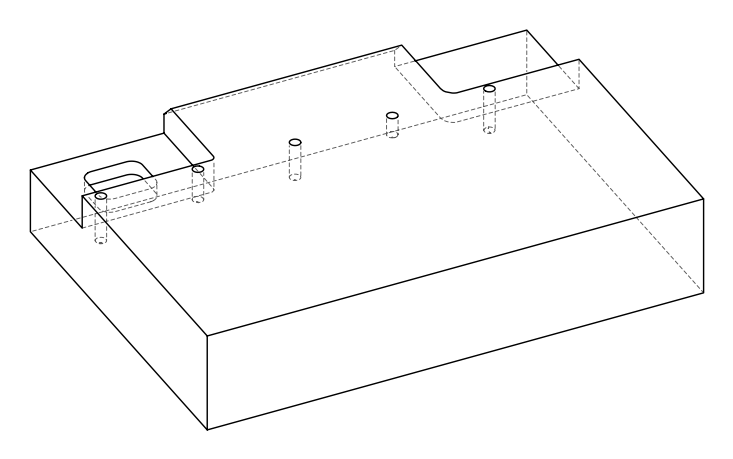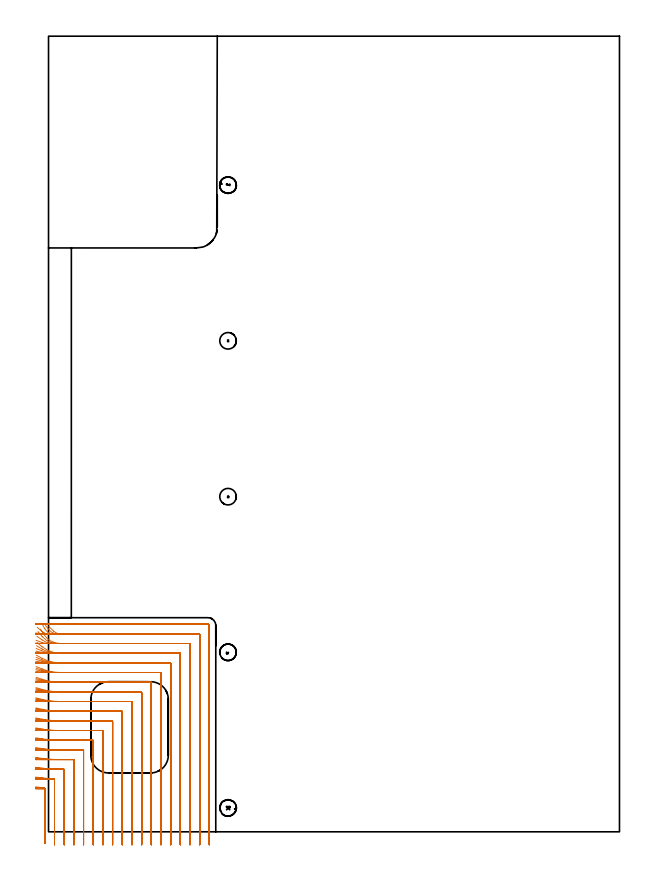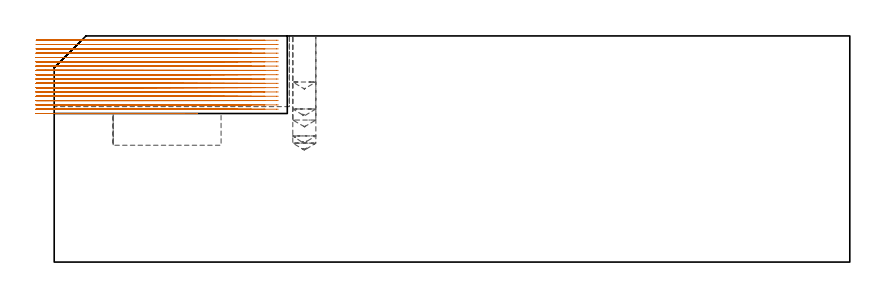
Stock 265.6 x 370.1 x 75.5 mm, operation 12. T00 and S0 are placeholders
(PLAN: 14 operations, 4 tool changes, 95 min)
(1 SPOT_DRILL | STEP1POCKET | NXT0321_9005460120000 | 0.03 min | 149 mm3)
(2 SPOT_DRILL_1 | STEP1POCKET_1 | NXT0321_9005460120000 | 0.03 min | 148 mm3)
(3 SPOT_DRILL_2 | STEP1POCKET_2 | NXT0321_9005460120000 | 0.03 min | 7 mm3)
(4 SPOT_DRILL_3 | STEP1POCKET_3 | NXT0321_9005460120000 | 0.03 min | 6 mm3)
(5 SPOT_DRILL_4 | STEP1POCKET_4 | NXT0321_9005460120000 | 0.03 min | 0 mm3)
(6 DRILL_BLIND_HOLE_INTO_CENTER | STEP1POCKET | UGT0301_196 | 0.16 min | 1691 mm3)
(7 DRILL_BLIND_HOLE_INTO_CENTER_1 | STEP1POCKET_1 | UGT0301_196 | 0.12 min | 1163 mm3)
(8 DRILL_BLIND_HOLE_INTO_CENTER_2 | STEP1POCKET_2 | UGT0301_196 | 0.13 min | 1335 mm3)
(9 DRILL_BLIND_HOLE_INTO_CENTER_3 | STEP1POCKET_3 | UGT0301_196 | 0.08 min | 746 mm3)
(10 DRILL_BLIND_HOLE_INTO_CENTER_4 | STEP1POCKET_4 | UGT0301_196 | 0.15 min | 1580 mm3)
(11 AREA_MILL | FG_CHAMFER_SURFACE | UGT0205_001 | 5.75 min | 10351 mm3)
(12 MILL_CORNER_NOTCH_RECTANGULAR | CORNER_NOTCH_RECTANGULAR | NXT0201_008 | Follow Part, ap 1.5, ae 75% | 77.06 min | 200288 mm3)
(13 MILL_CORNER_NOTCH_RECTANGULAR_1 | CORNER_NOTCH_RECTANGULAR_1 | UGT0201_008 | Follow Part, ap 4, ae 75% | 10.33 min | 181681 mm3)
(14 MILL_RECTANGULAR_POCKET | POCKET_RECTANGULAR_STRAIGHT | UGT0201_008 | Follow Part, ap 4, ae 75% | 1.1 min | 15577 mm3)
(TOOL NXT0321_9005460120000 | NC Spot Drill, 142deg, 12mm, Carbide, Uncoated | D12 PA142 FL30 Z2)
(TOOL UGT0301_196 | Twist Drill 7.7 mm | D7.7 PA118 FL73 Z2)
(TOOL UGT0205_001 | Chamfer Mill 20 x 3 x 45 deg. | D20 FL50 Z2)
(TOOL NXT0201_008 | ENDMILL 6mm [2P460-0600-NA 1630] | D6 FL26 Z6)
(TOOL UGT0201_008 | End Mill 16 mm | D16 FL32 Z4)
(OP 12 MILL_CORNER_NOTCH_RECTANGULAR, part 1 of 2)
G17 G21 G94 G90
T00 M6
G54
G17 G0 G90 X-1.7 Y-5.472 S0 M3
G43 Z85.5 H1
Z74.061
G94 G1 Y-2.472 F250.
Y20.171 F500.
G3 X-1.966 Y20.464 R0.3
G2 X-3. Y20.572 R76.5
G1 X-5.981 Y20.905 F250.
G0 Z85.5
X2.8 Y-6.
Z74.061
G1 Y-3.
Y24.367 F500.
G3 X2.517 Y24.661 R0.3
G2 X-3. Y25.102 R72.
G1 X-5.979 Y25.455 F250.
G0 Z85.5
X7.3 Y-6.
Z74.061
G1 Y-3.
Y28.805 F500.
G3 X7.005 Y29.1 R0.3
G1 X5.484
G2 X-3. Y29.635 R67.5
G1 X-5.976 Y30.012 F250.
G0 Z85.5
X11.8 Y-6.
Z74.061
G1 Y-3.
Y33.305 F500.
G3 X11.505 Y33.6 R0.3
G1 X5.484
G2 X-3. Y34.174 R63.
G1 X-5.973 Y34.578 F250.
G0 Z85.5
X16.3 Y-6.
Z74.061
G1 Y-3.
Y37.804 F500.
G3 X16.004 Y38.1 R0.3
G1 X5.484
G2 X-3. Y38.719 R58.5
G1 X-5.968 Y39.154 F250.
G0 Z85.5
X20.8 Y-6.
Z74.061
G1 Y-3.
Y42.304 F500.
G3 X20.504 Y42.6 R0.3
G1 X5.484
G2 X-3. Y43.271 R54.
G1 X-5.963 Y43.742 F250.
G0 Z85.5
X25.3 Y-6.
Z74.061
G1 Y-3.
Y46.804 F500.
G3 X25.004 Y47.1 R0.3
G1 X5.484
G2 X-3. Y47.833 R49.5
G1 X-5.956 Y48.347 F250.
G0 Z85.5
X29.8 Y-6.
Z74.061
G1 Y-3.
Y51.304 F500.
G3 X29.504 Y51.6 R0.3
G1 X5.484
G2 X-3. Y52.407 R45.
G1 X-5.946 Y52.973 F250.
G0 Z85.5
X34.3 Y-6.
Z74.061
G1 Y-3.
Y55.804 F500.
G3 X34.004 Y56.1 R0.3
G1 X5.484
G2 X-3. Y56.999 R40.5
G1 X-5.933 Y57.627 F250.
G0 Z85.5
X38.8 Y-6.
Z74.061
G1 Y-3.
Y60.303 F500.
G3 X38.504 Y60.6 R0.3
G1 X5.484
G2 X-3. Y61.614 R36.
G1 X-5.915 Y62.321 F250.
G0 Z85.5
X43.3 Y-6.
Z74.061
G1 Y-3.
Y64.803 F500.
G3 X43.003 Y65.1 R0.3
G1 X5.484
G2 X-3. Y66.264 R31.5
G1 X-5.889 Y67.072 F250.
G0 Z85.5
X47.8 Y-6.
Z74.061
G1 Y-3.
Y69.303 F500.
G3 X47.503 Y69.6 R0.3
G1 X5.484
G2 X-3. Y70.968 R27.
G1 X-5.848 Y71.91 F250.
G0 Z85.5
X52.3 Y-6.
Z74.061
G1 Y-3.
Y73.803 F500.
G3 X52.003 Y74.1 R0.3
G1 X5.484
G2 X-3. Y75.761 R22.5
G1 X-5.779 Y76.892 F250.
G0 Z85.5
X56.8 Y-6.
Z74.061
G1 Y-3.
Y78.303 F500.
G3 X56.503 Y78.6 R0.3
G1 X5.484
G2 X-3. Y80.725 R18.
G1 X-5.646 Y82.139 F250.
G0 Z85.5
X61.3 Y-6.
Z74.061
G1 Y-3.
Y82.803 F500.
G3 X61.003 Y83.1 R0.3
G1 X5.484
G2 X-3. Y86.099 R13.5
G1 X-5.333 Y87.985 F250.
G0 Z85.5
X65.8 Y-6.
Z74.061
G1 Y-3.
Y87.303 F500.
G3 X65.503 Y87.6 R0.3
G1 X5.484
G2 X-2.103 Y91.759 R9.
G1 X-3.716 Y94.288 F250.
G0 Z85.5
X70.3 Y-6.
Z74.061
G1 Y-3.
Y91.802 F500.
G3 X70.002 Y92.1 R0.3
G1 X5.484
G2 X2.347 Y93.374 R4.5
G1 X0.196 Y95.466 F250.
G0 Z85.5
X74.8 Y-6.
Z74.061
G1 Y-3.
Y96. F500.
G3 X74.2 Y96.6 R0.6
G1 X5.484
X2.484 F250.
G0 Z85.5
X-1.7 Y-5.472
Z72.622
G1 Y-2.472
Y20.036 F500.
G3 X-1.972 Y20.329 R0.3
G2 X-3. Y20.416 R76.5
G1 X-5.988 Y20.688 F250.
G0 Z85.5
X2.8 Y-6.
Z72.622
G1 Y-3.
Y24.319 F500.
G3 X2.511 Y24.614 R0.3
G2 X-3. Y24.936 R72.
G1 X-5.986 Y25.225 F250.
G0 Z85.5
X7.3 Y-6.
Z72.622
G1 Y-3.
Y28.805 F500.
G3 X7.005 Y29.1 R0.3
G1 X3.946
G2 X-3. Y29.458 R67.5
G1 X-5.984 Y29.767 F250.
G0 Z85.5
X11.8 Y-6.
Z72.622
G1 Y-3.
Y33.305 F500.
G3 X11.505 Y33.6 R0.3
G1 X3.946
G2 X-3. Y33.984 R63.
G1 X-5.982 Y34.315 F250.
G0 Z85.5
X16.3 Y-6.
Z72.622
G1 Y-3.
Y37.804 F500.
G3 X16.004 Y38.1 R0.3
G1 X3.946
G2 X-3. Y38.514 R58.5
G1 X-5.979 Y38.87 F250.
G0 Z85.5
X20.8 Y-6.
Z72.622
G1 Y-3.
Y42.304 F500.
G3 X20.504 Y42.6 R0.3
G1 X3.946
G2 X-3. Y43.049 R54.
G1 X-5.975 Y43.434 F250.
G0 Z85.5
X25.3 Y-6.
Z72.622
G1 Y-3.
Y46.804 F500.
G3 X25.004 Y47.1 R0.3
G1 X3.946
G2 X-3. Y47.59 R49.5
G1 X-5.97 Y48.011 F250.
G0 Z85.5
X29.8 Y-6.
Z72.622
G1 Y-3.
Y51.304 F500.
G3 X29.504 Y51.6 R0.3
G1 X3.946
G2 X-3. Y52.139 R45.
G1 X-5.964 Y52.602 F250.
G0 Z85.5
X34.3 Y-6.
Z72.622
G1 Y-3.
Y55.804 F500.
G3 X34.004 Y56.1 R0.3
G1 X3.946
G2 X-3. Y56.7 R40.5
G1 X-5.956 Y57.215 F250.
G0 Z85.5
X38.8 Y-6.
Z72.622
G1 Y-3.
Y60.303 F500.
G3 X38.503 Y60.6 R0.3
G1 X3.946
G2 X-3. Y61.276 R36.
G1 X-5.944 Y61.855 F250.
G0 Z85.5
X43.3 Y-6.
Z72.622
G1 Y-3.
Y64.803 F500.
G3 X43.003 Y65.1 R0.3
G1 X3.946
G2 X-3. Y65.875 R31.5
G1 X-5.926 Y66.537 F250.
G0 Z85.5
X47.8 Y-6.
Z72.622
G1 Y-3.
Y69.303 F500.
G3 X47.503 Y69.6 R0.3
G1 X3.946
G2 X-3. Y70.509 R27.
G1 X-5.899 Y71.28 F250.
G0 Z85.5
X52.3 Y-6.
Z72.622
G1 Y-3.
Y73.803 F500.
G3 X52.003 Y74.1 R0.3
G1 X3.946
G2 X-3. Y75.199 R22.5
G1 X-5.853 Y76.125 F250.
G0 Z85.5
X56.8 Y-6.
Z72.622
G1 Y-3.
Y78.303 F500.
G3 X56.503 Y78.6 R0.3
G1 X3.946
G2 X-3. Y79.994 R18.
G1 X-5.768 Y81.152 F250.
G0 Z85.5
X61.3 Y-6.
Z72.622
G1 Y-3.
Y82.803 F500.
G3 X61.003 Y83.1 R0.3
G1 X3.946
G2 X-3. Y85.024 R13.5
G1 X-5.572 Y86.567 F250.
G0 Z85.5
X65.8 Y-6.
Z72.622
G1 Y-3.
Y87.303 F500.
G3 X65.503 Y87.6 R0.3
G1 X3.946
G2 X-2.978 Y90.851 R9.
G1 X-4.895 Y93.159 F250.
G0 Z85.5
X70.3 Y-6.
Z72.622
G1 Y-3.
Y91.802 F500.
G3 X70.002 Y92.1 R0.3
G1 X3.946
G2 X0.487 Y93.722 R4.5
G1 X-1.432 Y96.028 F250.
G0 Z85.5
X74.8 Y-6.
Z72.622
G1 Y-3.
Y96. F500.
G3 X74.2 Y96.6 R0.6
G1 X3.946
X0.946 F250.
G0 Z85.5
X-1.7 Y-5.472
Z71.183
G1 Y-2.472
Y19.92 F500.
G3 X-1.979 Y20.214 R0.3
G2 X-3. Y20.277 R76.5
G1 X-5.993 Y20.481 F250.
G0 Z85.5
X2.8 Y-6.
Z71.183
G1 Y-3.
Y24.305 F500.
G3 X2.505 Y24.6 R0.3
G2 X-3. Y24.788 R72.
G1 X-5.992 Y25.005 F250.
G0 Z85.5
X7.3 Y-6.
Z71.183
G1 Y-3.
Y28.805 F500.
G3 X7.005 Y29.1 R0.3
G1 X2.211
G2 X-3. Y29.301 R67.5
G1 X-5.991 Y29.533 F250.
G0 Z85.5
X11.8 Y-6.
Z71.183
G1 Y-3.
Y33.305 F500.
G3 X11.504 Y33.6 R0.3
G1 X2.211
G2 X-3. Y33.816 R63.
G1 X-5.99 Y34.064 F250.
G0 Z85.5
X16.3 Y-6.
Z71.183
G1 Y-3.
Y37.804 F500.
G3 X16.004 Y38.1 R0.3
G1 X2.211
G2 X-3. Y38.333 R58.5
G1 X-5.988 Y38.6 F250.
G0 Z85.5
X20.8 Y-6.
Z71.183
G1 Y-3.
Y42.304 F500.
G3 X20.504 Y42.6 R0.3
G1 X2.211
G2 X-3. Y42.852 R54.
G1 X-5.986 Y43.142 F250.
G0 Z85.5
X25.3 Y-6.
Z71.183
G1 Y-3.
Y46.804 F500.
G3 X25.004 Y47.1 R0.3
G1 X2.211
G2 X-3. Y47.375 R49.5
G1 X-5.983 Y47.691 F250.
G0 Z85.5
X29.8 Y-6.
Z71.183
G1 Y-3.
Y51.304 F500.
G3 X29.504 Y51.6 R0.3
G1 X2.211
G2 X-3. Y51.903 R45.
G1 X-5.98 Y52.25 F250.
G0 Z85.5
X34.3 Y-6.
Z71.183
G1 Y-3.
Y55.804 F500.
G3 X34.004 Y56.1 R0.3
G1 X2.211
G2 X-3. Y56.437 R40.5
G1 X-5.975 Y56.823 F250.
G0 Z85.5
X38.8 Y-6.
Z71.183
G1 Y-3.
Y60.303 F500.
G3 X38.503 Y60.6 R0.3
G1 X2.211
G2 X-3. Y60.979 R36.
G1 X-5.968 Y61.413 F250.
G0 Z85.5
X43.3 Y-6.
Z71.183
G1 Y-3.
Y64.803 F500.
G3 X43.003 Y65.1 R0.3
G1 X2.211
G2 X-3. Y65.534 R31.5
G1 X-5.959 Y66.03 F250.
G0 Z85.5
X47.8 Y-6.
Z71.183
G1 Y-3.
Y69.303 F500.
G3 X47.503 Y69.6 R0.3
G1 X2.211
G2 X-3. Y70.108 R27.
G1 X-5.944 Y70.687 F250.
G0 Z85.5
X52.3 Y-6.
Z71.183
G1 Y-3.
Y73.803 F500.
G3 X52.003 Y74.1 R0.3
G1 X2.211
G2 X-3. Y74.712 R22.5
G1 X-5.918 Y75.407 F250.
G0 Z85.5
X56.8 Y-6.
Z71.183
G1 Y-3.
Y78.303 F500.
G3 X56.503 Y78.6 R0.3
G1 X2.211
G2 X-3. Y79.371 R18.
G1 X-5.872 Y80.239 F250.
G0 Z85.5
X61.3 Y-6.
Z71.183
G1 Y-3.
Y82.803 F500.
G3 X61.003 Y83.1 R0.3
G1 X2.211
G2 X-3. Y84.146 R13.5
G1 X-5.768 Y85.304 F250.
G0 Z85.5
X65.8 Y-6.
Z71.183
G1 Y-3.
Y87.303 F500.
G3 X65.503 Y87.6 R0.3
G1 X2.211
G2 X-3. Y89.262 R9.
G1 X-5.446 Y90.999 F250.
G0 Z85.5
X70.3 Y-6.
Z71.183
G1 Y-3.
Y91.802 F500.
G3 X70.002 Y92.1 R0.3
G1 X2.211
G2 X-1.719 Y94.408 R4.5
G1 X-3.18 Y97.028 F250.
G0 Z85.5
X74.8 Y-6.
Z71.183
G1 Y-3.
Y96. F500.
G3 X74.2 Y96.6 R0.6
G1 X2.211
X-0.789 F250.
G0 Z85.5
X-1.7 Y-5.472
Z69.744
G1 Y-2.472
Y19.83 F500.
G3 X-1.987 Y20.124 R0.3
G2 X-3. Y20.157 R76.5
G1 X-5.998 Y20.272 F250.
G0 Z85.5
X2.8 Y-6.
Z69.744
G1 Y-3.
Y24.305 F500.
G3 X2.505 Y24.6 R0.3
G1 X-0.059
G2 X-3. Y24.66 R72.
G1 X-5.997 Y24.783 F250.
G0 Z85.5
X7.3 Y-6.
Z69.744
G1 Y-3.
Y28.805 F500.
G3 X7.005 Y29.1 R0.3
G1 X-0.059
G2 X-3. Y29.164 R67.5
G1 X-5.997 Y29.295 F250.
G0 Z85.5
X11.8 Y-6.
Z69.744
G1 Y-3.
Y33.305 F500.
G3 X11.505 Y33.6 R0.3
G1 X-0.059
G2 X-3. Y33.669 R63.
G1 X-5.997 Y33.809 F250.
G0 Z85.5
X16.3 Y-6.
Z69.744
G1 Y-3.
Y37.804 F500.
G3 X16.004 Y38.1 R0.3
G1 X-0.059
G2 X-3. Y38.174 R58.5
G1 X-5.996 Y38.325 F250.
G0 Z85.5
X20.8 Y-6.
Z69.744
G1 Y-3.
Y42.304 F500.
G3 X20.504 Y42.6 R0.3
G1 X-0.059
G2 X-3. Y42.68 R54.
G1 X-5.996 Y42.844 F250.
G0 Z85.5
X25.3 Y-6.
Z69.744
G1 Y-3.
Y46.804 F500.
G3 X25.004 Y47.1 R0.3
G1 X-0.059
G2 X-3. Y47.187 R49.5
G1 X-5.995 Y47.366 F250.
G0 Z85.5
X29.8 Y-6.
Z69.744
G1 Y-3.
Y51.304 F500.
G3 X29.504 Y51.6 R0.3
G1 X-0.059
G2 X-3. Y51.696 R45.
G1 X-5.994 Y51.892 F250.
G0 Z85.5
X34.3 Y-6.
Z69.744
G1 Y-3.
Y55.804 F500.
G3 X34.004 Y56.1 R0.3
G1 X-0.059
G2 X-3. Y56.207 R40.5
G1 X-5.992 Y56.425 F250.
G0 Z85.5
X38.8 Y-6.
Z69.744
G1 Y-3.
Y60.303 F500.
G3 X38.503 Y60.6 R0.3
G1 X-0.059
G2 X-3. Y60.72 R36.
G1 X-5.99 Y60.965 F250.
G0 Z85.5
X43.3 Y-6.
Z69.744
G1 Y-3.
Y64.803 F500.
G3 X43.003 Y65.1 R0.3
G1 X-0.059
G2 X-3. Y65.238 R31.5
G1 X-5.987 Y65.518 F250.
G0 Z85.5
X47.8 Y-6.
Z69.744
G1 Y-3.
Y69.303 F500.
G3 X47.503 Y69.6 R0.3
G1 X-0.059
G2 X-3. Y69.761 R27.
G1 X-5.982 Y70.087 F250.
G0 Z85.5
X52.3 Y-6.
Z69.744
G1 Y-3.
Y73.803 F500.
G3 X52.003 Y74.1 R0.3
G1 X-0.059
G2 X-3. Y74.293 R22.5
G1 X-5.974 Y74.685 F250.
G0 Z85.5
X56.8 Y-6.
Z69.744
G1 Y-3.
Y78.303 F500.
G3 X56.503 Y78.6 R0.3
G1 X-0.059
G2 X-3. Y78.842 R18.
G1 X-5.96 Y79.332 F250.
G0 Z85.5
X61.3 Y-6.
Z69.744
G1 Y-3.
Y82.803 F500.
G3 X61.003 Y83.1 R0.3
G1 X-0.059
G2 X-3. Y83.424 R13.5
G1 X-5.928 Y84.078 F250.
G0 Z85.5
X65.8 Y-6.
Z69.744
G1 Y-3.
Y87.303 F500.
G3 X65.503 Y87.6 R0.3
G1 X-0.059
G2 X-3. Y88.094 R9.
G1 X-5.835 Y89.075 F250.
G0 Z85.5
X70.3 Y-6.
Z69.744
G1 Y-3.
Y91.802 F500.
G3 X70.002 Y92.1 R0.3
G1 X-0.059
G2 X-3. Y93.194 R4.5
G1 X-5.271 Y95.155 F250.
G0 Z85.5
X74.8 Y-6.
Z69.744
G1 Y-3.
Y96. F500.
G3 X74.2 Y96.6 R0.6
G1 X-0.059
X-3.059 F250.
G0 Z85.5
X-1.7 Y-5.472
Z68.305
G1 Y-2.472
Y19.805 F500.
G3 X-1.995 Y20.1 R0.3
G2 X-3. Y20.1 R76.5
G1 X-6. Y20.121 F250.
G0 Z85.5
X2.8 Y-6.
Z68.305
G1 Y-3.
Y24.305 F500.
G3 X2.505 Y24.6 R0.3
G1 X-2.469
G2 X-3. Y24.602 R72.
G1 X-6. Y24.624 F250.
G0 Z85.5
X7.3 Y-6.
Z68.305
G1 Y-3.
Y28.805 F500.
G3 X7.005 Y29.1 R0.3
G1 X-2.469
G2 X-3. Y29.102 R67.5
G1 X-6. Y29.126 F250.
G0 Z85.5
X11.8 Y-6.
Z68.305
G1 Y-3.
Y33.305 F500.
G3 X11.505 Y33.6 R0.3
G1 X-2.469
G2 X-3. Y33.602 R63.
G1 X-6. Y33.628 F250.
G0 Z85.5
X16.3 Y-6.
Z68.305
G1 Y-3.
Y37.804 F500.
G3 X16.004 Y38.1 R0.3
G1 X-2.469
G2 X-3. Y38.102 R58.5
G1 X-6. Y38.13 F250.
G0 Z85.5
X20.8 Y-6.
Z68.305
G1 Y-3.
Y42.304 F500.
G3 X20.504 Y42.6 R0.3
G1 X-2.469
G2 X-3. Y42.603 R54.
G1 X-6. Y42.632 F250.
G0 Z85.5
X25.3 Y-6.
Z68.305
G1 Y-3.
Y46.804 F500.
G3 X25.004 Y47.1 R0.3
G1 X-2.469
G2 X-3. Y47.103 R49.5
G1 X-6. Y47.135 F250.
G0 Z85.5
X29.8 Y-6.
Z68.305
G1 Y-3.
Y51.304 F500.
G3 X29.504 Y51.6 R0.3
G1 X-2.469
G2 X-3. Y51.603 R45.
G1 X-6. Y51.639 F250.
G0 Z85.5
X34.3 Y-6.
Z68.305
G1 Y-3.
Y55.804 F500.
G3 X34.004 Y56.1 R0.3
G1 X-2.469
G2 X-3. Y56.103 R40.5
G1 X-6. Y56.143 F250.
G0 Z85.5
X38.8 Y-6.
Z68.305
G1 Y-3.
Y60.304 F500.
G3 X38.503 Y60.6 R0.3
G1 X-2.469
G2 X-3. Y60.604 R36.
G1 X-6. Y60.648 F250.
G0 Z85.5
X43.3 Y-6.
Z68.305
G1 Y-3.
Y64.803 F500.
G3 X43.003 Y65.1 R0.3
G1 X-2.469
G2 X-3. Y65.104 R31.5
G1 X-6. Y65.155 F250.
G0 Z85.5
X47.8 Y-6.
Z68.305
G1 Y-3.
Y69.303 F500.
G3 X47.503 Y69.6 R0.3
G1 X-2.469
G2 X-3. Y69.605 R27.
G1 X-5.999 Y69.664 F250.
G0 Z85.5
X52.3 Y-6.
Z68.305
G1 Y-3.
Y73.803 F500.
G3 X52.003 Y74.1 R0.3
G1 X-2.469
G2 X-3. Y74.106 R22.5
G1 X-5.999 Y74.177 F250.
G0 Z85.5
X56.8 Y-6.
Z68.305
G1 Y-3.
Y78.303 F500.
G3 X56.503 Y78.6 R0.3
G1 X-2.469
G2 X-3. Y78.608 R18.
G1 X-5.999 Y78.696 F250.
G0 Z85.5
X61.3 Y-6.
Z68.305
G1 Y-3.
Y82.803 F500.
G3 X61.003 Y83.1 R0.3
G1 X-2.469
G2 X-3. Y83.11 R13.5
G1 X-5.998 Y83.228 F250.
G0 Z85.5
X65.8 Y-6.
Z68.305
G1 Y-3.
Y87.303 F500.
G3 X65.503 Y87.6 R0.3
G1 X-2.469
G2 X-3. Y87.616 R9.
G1 X-5.995 Y87.793 F250.
G0 Z85.5
X70.3 Y-6.
Z68.305
G1 Y-3.
Y91.802 F500.
G3 X70.002 Y92.1 R0.3
G1 X-2.469
G2 X-3. Y92.131 R4.5
G1 X-5.979 Y92.485 F250.
G0 Z85.5
X74.8 Y-6.
Z68.305
G1 Y-3.
Y96. F500.
G3 X74.2 Y96.6 R0.6
G1 X-2.469
X-5.469 F250.
G0 Z85.5
X-1.7 Y-5.472
Z66.867
G1 Y-2.472
Y19.805 F500.
G3 X-1.995 Y20.1 R0.3
G1 X-3.
X-6. F250.
G0 Z85.5
X2.8 Y-6.
Z66.867
G1 Y-3.
Y24.305 F500.
G3 X2.505 Y24.6 R0.3
G1 X-1.995
X-3.
X-6. F250.
G0 Z85.5
X7.3 Y-6.
Z66.867
G1 Y-3.
Y28.805 F500.
G3 X7.005 Y29.1 R0.3
G1 X2.505
X-3.
X-6. F250.
G0 Z85.5
X11.8 Y-6.
Z66.867
G1 Y-3.
Y33.305 F500.
G3 X11.505 Y33.6 R0.3
G1 X7.005
X-3.
X-6. F250.
G0 Z85.5
X16.3 Y-6.
Z66.867
G1 Y-3.
Y37.804 F500.
G3 X16.004 Y38.1 R0.3
G1 X11.505
X-3.
X-6. F250.
G0 Z85.5
X20.8 Y-6.
Z66.867
G1 Y-3.
Y42.304 F500.
G3 X20.504 Y42.6 R0.3
G1 X16.004
X-3.
X-6. F250.
G0 Z85.5
X25.3 Y-6.
Z66.867
G1 Y-3.
Y46.804 F500.
G3 X25.004 Y47.1 R0.3
G1 X20.504
X-3.
X-6. F250.
G0 Z85.5
X29.8 Y-6.
Z66.867
G1 Y-3.
Y51.304 F500.
G3 X29.504 Y51.6 R0.3
G1 X25.004
X-3.
X-6. F250.
G0 Z85.5
X34.3 Y-6.
Z66.867
G1 Y-3.
Y55.804 F500.
G3 X34.004 Y56.1 R0.3
G1 X29.504
X-3.
X-6. F250.
G0 Z85.5
X38.8 Y-6.
Z66.867
G1 Y-3.
Y60.303 F500.
G3 X38.503 Y60.6 R0.3
G1 X34.004
X-3.
X-6. F250.
G0 Z85.5
X43.3 Y-6.
Z66.867
G1 Y-3.
Y64.803 F500.
G3 X43.003 Y65.1 R0.3
G1 X38.503
X-3.
X-6. F250.
G0 Z85.5
X47.8 Y-6.
Z66.867
G1 Y-3.
Y69.303 F500.
G3 X47.503 Y69.6 R0.3
G1 X43.003
X-3.
X-6. F250.
G0 Z85.5
X52.3 Y-6.
Z66.867
G1 Y-3.
Y73.803 F500.
G3 X52.003 Y74.1 R0.3
G1 X47.503
X-3.
X-6. Y74.101 F250.
G0 Z85.5
X56.8 Y-6.
Z66.867
G1 Y-3.
Y78.303 F500.
G3 X56.503 Y78.6 R0.3
G1 X52.003
X-3.
X-6. Y78.601 F250.
G0 Z85.5
X61.3 Y-6.
Z66.867
G1 Y-3.
Y82.803 F500.
G3 X61.003 Y83.1 R0.3
G1 X56.503
X-3.
X-6. Y83.101 F250.
G0 Z85.5
X65.8 Y-6.
Z66.867
G1 Y-3.
Y87.303 F500.
G3 X65.503 Y87.6 R0.3
G1 X61.003
X-3.
X-6. Y87.601 F250.
G0 Z85.5
X70.3 Y-6.
Z66.867
G1 Y-3.
Y91.802 F500.
G3 X70.002 Y92.1 R0.3
G1 X65.503
X-3.
X-6. Y92.103 F250.
G0 Z85.5
X74.8 Y-6.
Z66.867
G1 Y-3.
Y96. F500.
G3 X74.2 Y96.6 R0.6
G1 X-2.996
X-5.996 F250.
G0 Z85.5
X-1.7 Y-5.472
Z65.428
G1 Y-2.472
Y19.805 F500.
G3 X-1.995 Y20.1 R0.3
G1 X-3.
X-6. F250.
G0 Z85.5
X2.8 Y-6.
Z65.428
G1 Y-3.
Y24.305 F500.
G3 X2.505 Y24.6 R0.3
G1 X-3.
X-6. F250.
G0 Z85.5
X7.3 Y-6.
Z65.428
G1 Y-3.
Y28.805 F500.
G3 X7.005 Y29.1 R0.3
G1 X-3.
X-6. F250.
G0 Z85.5
X11.8 Y-6.
Z65.428
G1 Y-3.
Y33.305 F500.
G3 X11.505 Y33.6 R0.3
G1 X-3.
X-6. F250.
G0 Z85.5
X16.3 Y-6.
Z65.428
G1 Y-3.
Y37.804 F500.
G3 X16.004 Y38.1 R0.3
G1 X-3.
X-6. F250.
G0 Z85.5
X20.8 Y-6.
Z65.428
G1 Y-3.
Y42.304 F500.
G3 X20.504 Y42.6 R0.3
G1 X-3.
X-6. F250.
G0 Z85.5
X25.3 Y-6.
Z65.428
G1 Y-3.
Y46.804 F500.
G3 X25.004 Y47.1 R0.3
G1 X-3.
X-6. F250.
G0 Z85.5
X29.8 Y-6.
Z65.428
G1 Y-3.
Y51.304 F500.
G3 X29.504 Y51.6 R0.3
G1 X-3.
X-6. F250.
G0 Z85.5
X34.3 Y-6.
Z65.428
G1 Y-3.
Y55.804 F500.
G3 X34.004 Y56.1 R0.3
G1 X-3.
X-6. F250.
G0 Z85.5
X38.8 Y-6.
Z65.428
G1 Y-3.
Y60.303 F500.
G3 X38.503 Y60.6 R0.3
G1 X-3.
X-6. F250.
G0 Z85.5
X43.3 Y-6.
Z65.428
G1 Y-3.
Y64.803 F500.
G3 X43.003 Y65.1 R0.3
G1 X-3.
X-6. F250.
G0 Z85.5
X47.8 Y-6.
Z65.428
G1 Y-3.
Y69.303 F500.
G3 X47.503 Y69.6 R0.3
G1 X-3.
X-6. F250.
G0 Z85.5
X52.3 Y-6.
Z65.428
G1 Y-3.
Y73.803 F500.
G3 X52.003 Y74.1 R0.3
G1 X-3.
X-6. F250.
G0 Z85.5
X56.8 Y-6.
Z65.428
G1 Y-3.
Y78.303 F500.
G3 X56.503 Y78.6 R0.3
G1 X-3.
X-6. F250.
G0 Z85.5
X61.3 Y-6.
Z65.428
G1 Y-3.
Y82.803 F500.
G3 X61.003 Y83.1 R0.3
G1 X-3.
X-6. F250.
G0 Z85.5
X65.8 Y-6.
Z65.428
G1 Y-3.
Y87.303 F500.
G3 X65.503 Y87.6 R0.3
G1 X-3.
X-6. F250.
G0 Z85.5
X70.3 Y-6.
Z65.428
G1 Y-3.
Y91.802 F500.
G3 X70.002 Y92.1 R0.3
G1 X-3.
X-6. F250.
G0 Z85.5
X74.8 Y-6.
Z65.428
G1 Y-3.
Y96. F500.
G3 X74.2 Y96.6 R0.6
G1 X-3.
X-6. F250.
G0 Z85.5
X-1.7 Y-5.472
Z63.989
G1 Y-2.472
Y19.805 F500.
G3 X-1.995 Y20.1 R0.3
G1 X-3.
X-6. F250.
G0 Z85.5
X2.8 Y-6.
Z63.989
G1 Y-3.
Y24.305 F500.
G3 X2.505 Y24.6 R0.3
G1 X-3.
X-6. F250.
G0 Z85.5
X7.3 Y-6.
Z63.989
G1 Y-3.
Y28.805 F500.
G3 X7.005 Y29.1 R0.3
G1 X-3.
X-6. F250.
G0 Z85.5
X11.8 Y-6.
Z63.989
G1 Y-3.
Y33.305 F500.
G3 X11.505 Y33.6 R0.3
G1 X-3.
X-6. F250.
G0 Z85.5
X16.3 Y-6.
Z63.989
G1 Y-3.
Y37.804 F500.
G3 X16.004 Y38.1 R0.3
G1 X-3.
X-6. F250.
G0 Z85.5
X20.8 Y-6.
Z63.989
G1 Y-3.
Y42.304 F500.
G3 X20.504 Y42.6 R0.3
G1 X-3.
X-6. F250.
G0 Z85.5
X25.3 Y-6.
Z63.989
G1 Y-3.
Y46.804 F500.
G3 X25.004 Y47.1 R0.3
G1 X-3.
X-6. F250.
G0 Z85.5
X29.8 Y-6.
Z63.989
G1 Y-3.
Y51.304 F500.
G3 X29.504 Y51.6 R0.3
G1 X-3.
X-6. F250.
G0 Z85.5
X34.3 Y-6.
Z63.989
G1 Y-3.
Y55.804 F500.
G3 X34.004 Y56.1 R0.3
G1 X-3.
X-6. F250.
G0 Z85.5
X38.8 Y-6.
Z63.989
G1 Y-3.
Y60.304 F500.
G3 X38.503 Y60.6 R0.3
G1 X-3.
X-6. F250.
G0 Z85.5
X43.3 Y-6.
Z63.989
G1 Y-3.
Y64.803 F500.
G3 X43.003 Y65.1 R0.3
G1 X-3.
X-6. F250.
G0 Z85.5
X47.8 Y-6.
Z63.989
G1 Y-3.
Y69.303 F500.
G3 X47.503 Y69.6 R0.3
G1 X-3.
X-6. F250.
G0 Z85.5
X52.3 Y-6.
Z63.989
G1 Y-3.
Y73.803 F500.
G3 X52.003 Y74.1 R0.3
G1 X-3.
X-6. F250.
G0 Z85.5
X56.8 Y-6.
Z63.989
G1 Y-3.
Y78.303 F500.
G3 X56.503 Y78.6 R0.3
G1 X-3.
X-6. F250.
G0 Z85.5
X61.3 Y-6.
Z63.989
G1 Y-3.
Y82.803 F500.
G3 X61.003 Y83.1 R0.3
G1 X-3.
X-6. F250.
G0 Z85.5
X65.8 Y-6.
Z63.989
G1 Y-3.
Y87.303 F500.
G3 X65.503 Y87.6 R0.3
G1 X-3.
X-6. F250.
G0 Z85.5
X70.3 Y-6.
Z63.989
G1 Y-3.
Y91.802 F500.
G3 X70.002 Y92.1 R0.3
G1 X-3.
X-6. F250.
G0 Z85.5
X74.8 Y-6.
Z63.989
G1 Y-3.
Y96. F500.
G3 X74.2 Y96.6 R0.6
G1 X-3.
X-6. F250.
G0 Z85.5
X-1.7 Y-5.472
Z62.55
G1 Y-2.472
Y19.805 F500.
G3 X-1.995 Y20.1 R0.3
G1 X-3.
X-6. F250.
G0 Z85.5
X2.8 Y-6.
Z62.55
G1 Y-3.
Y24.305 F500.
G3 X2.505 Y24.6 R0.3
G1 X-3.
X-6. F250.
G0 Z85.5
X7.3 Y-6.
Z62.55
G1 Y-3.
Y28.805 F500.
G3 X7.005 Y29.1 R0.3
G1 X-3.
X-6. F250.
G0 Z85.5
X11.8 Y-6.
Z62.55
G1 Y-3.
Y33.305 F500.
G3 X11.505 Y33.6 R0.3
G1 X-3.
X-6. F250.
G0 Z85.5
X16.3 Y-6.
Z62.55
G1 Y-3.
Y37.804 F500.
G3 X16.004 Y38.1 R0.3
G1 X-3.
X-6. F250.
G0 Z85.5
X20.8 Y-6.
Z62.55
G1 Y-3.
Y42.304 F500.
G3 X20.504 Y42.6 R0.3
G1 X-3.
X-6. F250.
G0 Z85.5
X25.3 Y-6.
Z62.55
G1 Y-3.
Y46.804 F500.
G3 X25.004 Y47.1 R0.3
G1 X-3.
X-6. F250.
G0 Z85.5
X29.8 Y-6.
Z62.55
G1 Y-3.
Y51.304 F500.
G3 X29.504 Y51.6 R0.3
G1 X-3.
X-6. F250.
G0 Z85.5
X34.3 Y-6.
Z62.55
G1 Y-3.
Y55.804 F500.
G3 X34.004 Y56.1 R0.3
G1 X-3.
X-6. F250.
G0 Z85.5
X38.8 Y-6.
Z62.55
G1 Y-3.
Y60.304 F500.
G3 X38.503 Y60.6 R0.3
G1 X-3.
X-6. F250.
G0 Z85.5
X43.3 Y-6.
Z62.55
G1 Y-3.
Y64.803 F500.
G3 X43.003 Y65.1 R0.3
G1 X-3.
X-6. F250.
G0 Z85.5
X47.8 Y-6.
Z62.55
G1 Y-3.
Y69.303 F500.
G3 X47.503 Y69.6 R0.3
G1 X-3.
X-6. F250.
G0 Z85.5
X52.3 Y-6.
Z62.55
G1 Y-3.
Y73.803 F500.
G3 X52.003 Y74.1 R0.3
G1 X-3.
X-6. F250.
G0 Z85.5
X56.8 Y-6.
Z62.55
G1 Y-3.
Y78.303 F500.
G3 X56.503 Y78.6 R0.3
G1 X-3.
X-6. F250.
G0 Z85.5
X61.3 Y-6.
Z62.55
G1 Y-3.
Y82.803 F500.
G3 X61.003 Y83.1 R0.3
G1 X-3.
X-6. F250.
G0 Z85.5
X65.8 Y-6.
Z62.55
G1 Y-3.
Y87.303 F500.
G3 X65.503 Y87.6 R0.3
G1 X-3.
X-6. F250.
G0 Z85.5
X70.3 Y-6.
Z62.55
G1 Y-3.
Y91.802 F500.
G3 X70.002 Y92.1 R0.3
G1 X-3.
X-6. F250.
G0 Z85.5
X74.8 Y-6.
Z62.55
G1 Y-3.
Y96. F500.
G3 X74.2 Y96.6 R0.6
G1 X-3.
X-6. F250.
G0 Z85.5
X-1.7 Y-5.472
Z61.111
G1 Y-2.472
Y19.805 F500.
G3 X-1.995 Y20.1 R0.3
G1 X-3.
X-6. F250.
G0 Z85.5
X2.8 Y-6.
Z61.111
G1 Y-3.
Y24.305 F500.
G3 X2.505 Y24.6 R0.3
G1 X-3.
X-6. F250.
G0 Z85.5
X7.3 Y-6.
Z61.111
G1 Y-3.
Y28.805 F500.
G3 X7.005 Y29.1 R0.3
G1 X-3.
X-6. F250.
G0 Z85.5
X11.8 Y-6.
Z61.111
G1 Y-3.
Y33.305 F500.
G3 X11.505 Y33.6 R0.3
G1 X-3.
X-6. F250.
G0 Z85.5
X16.3 Y-6.
Z61.111
G1 Y-3.
Y37.804 F500.
G3 X16.004 Y38.1 R0.3
G1 X-3.
X-6. F250.
G0 Z85.5
X20.8 Y-6.
Z61.111
G1 Y-3.
Y42.304 F500.
G3 X20.504 Y42.6 R0.3
G1 X-3.
X-6. F250.
G0 Z85.5
X25.3 Y-6.
Z61.111
G1 Y-3.
Y46.804 F500.
G3 X25.004 Y47.1 R0.3
G1 X-3.
X-6. F250.
G0 Z85.5
X29.8 Y-6.
Z61.111
G1 Y-3.
Y51.304 F500.
G3 X29.504 Y51.6 R0.3
G1 X-3.
X-6. F250.
G0 Z85.5
X34.3 Y-6.
Z61.111
G1 Y-3.
Y55.804 F500.
G3 X34.004 Y56.1 R0.3
G1 X-3.
X-6. F250.
G0 Z85.5
X38.8 Y-6.
Z61.111
G1 Y-3.
Y60.304 F500.
G3 X38.503 Y60.6 R0.3
G1 X-3.
X-6. F250.
G0 Z85.5
X43.3 Y-6.
Z61.111
G1 Y-3.
Y64.803 F500.
G3 X43.003 Y65.1 R0.3
G1 X-3.
X-6. F250.
G0 Z85.5
X47.8 Y-6.
Z61.111
G1 Y-3.
Y69.303 F500.
G3 X47.503 Y69.6 R0.3
G1 X-3.
X-6. F250.
G0 Z85.5
X52.3 Y-6.
Z61.111
G1 Y-3.
Y73.803 F500.
G3 X52.003 Y74.1 R0.3
G1 X-3.
X-6. F250.
G0 Z85.5
X56.8 Y-6.
Z61.111
G1 Y-3.
Y78.303 F500.
G3 X56.503 Y78.6 R0.3
G1 X-3.
X-6. F250.
G0 Z85.5
X61.3 Y-6.
Z61.111
G1 Y-3.
Y82.803 F500.
G3 X61.003 Y83.1 R0.3
G1 X-3.
X-6. F250.
G0 Z85.5
X65.8 Y-6.
Z61.111
G1 Y-3.
Y87.303 F500.
G3 X65.503 Y87.6 R0.3
G1 X-3.
X-6. F250.
G0 Z85.5
X70.3 Y-6.
Z61.111
G1 Y-3.
Y91.802 F500.
G3 X70.002 Y92.1 R0.3
G1 X-3.
X-6. F250.
G0 Z85.5
X74.8 Y-6.
Z61.111
G1 Y-3.
Y96. F500.
G3 X74.2 Y96.6 R0.6
G1 X-3.
X-6. F250.
G0 Z85.5
X-1.7 Y-5.472
Z59.672
G1 Y-2.472
Y19.805 F500.
G3 X-1.995 Y20.1 R0.3
G1 X-3.
X-6. F250.
G0 Z85.5
X2.8 Y-6.
Z59.672
G1 Y-3.
Y24.305 F500.
G3 X2.505 Y24.6 R0.3
G1 X-3.
X-6. F250.
G0 Z85.5
X7.3 Y-6.
Z59.672
G1 Y-3.
Y28.805 F500.
G3 X7.005 Y29.1 R0.3
G1 X-3.
X-6. F250.
G0 Z85.5
X11.8 Y-6.
Z59.672
G1 Y-3.
Y33.305 F500.
G3 X11.505 Y33.6 R0.3
G1 X-3.
X-6. F250.
G0 Z85.5
X16.3 Y-6.
Z59.672
G1 Y-3.
Y37.804 F500.
G3 X16.004 Y38.1 R0.3
G1 X-3.
X-6. F250.
G0 Z85.5
X20.8 Y-6.
Z59.672
G1 Y-3.
Y42.304 F500.
G3 X20.504 Y42.6 R0.3
G1 X-3.
X-6. F250.
G0 Z85.5
X25.3 Y-6.
Z59.672
G1 Y-3.
Y46.804 F500.
G3 X25.004 Y47.1 R0.3
G1 X-3.
X-6. F250.
G0 Z85.5
X29.8 Y-6.
Z59.672
G1 Y-3.
Y51.304 F500.
G3 X29.504 Y51.6 R0.3
G1 X-3.
X-6. F250.
G0 Z85.5
X34.3 Y-6.
Z59.672
G1 Y-3.
Y55.804 F500.
G3 X34.004 Y56.1 R0.3
G1 X-3.
X-6. F250.
G0 Z85.5
X38.8 Y-6.
Z59.672
G1 Y-3.
Y60.304 F500.
G3 X38.503 Y60.6 R0.3
G1 X-3.
X-6. F250.
G0 Z85.5
X43.3 Y-6.
Z59.672
G1 Y-3.
Y64.803 F500.
G3 X43.003 Y65.1 R0.3
G1 X-3.
X-6. F250.
G0 Z85.5
X47.8 Y-6.
Z59.672
G1 Y-3.
Y69.303 F500.
G3 X47.503 Y69.6 R0.3
G1 X-3.
X-6. F250.
G0 Z85.5
X52.3 Y-6.
Z59.672
G1 Y-3.
Y73.803 F500.
G3 X52.003 Y74.1 R0.3
G1 X-3.
X-6. F250.
G0 Z85.5
X56.8 Y-6.
Z59.672
G1 Y-3.
Y78.303 F500.
G3 X56.503 Y78.6 R0.3
G1 X-3.
X-6. F250.
G0 Z85.5
X61.3 Y-6.
Z59.672
G1 Y-3.
Y82.803 F500.
G3 X61.003 Y83.1 R0.3
G1 X-3.
X-6. F250.
G0 Z85.5
X65.8 Y-6.
Z59.672
G1 Y-3.
Y87.303 F500.
G3 X65.503 Y87.6 R0.3
G1 X-3.
X-6. F250.
G0 Z85.5
X70.3 Y-6.
Z59.672
G1 Y-3.
Y91.802 F500.
G3 X70.002 Y92.1 R0.3
G1 X-3.
X-6. F250.
G0 Z85.5
X74.8 Y-6.
Z59.672
G1 Y-3.
Y96. F500.
G3 X74.2 Y96.6 R0.6
G1 X-3.
X-6. F250.
G0 Z85.5
X-1.7 Y-5.472
Z58.233
G1 Y-2.472
Y19.805 F500.
G3 X-1.995 Y20.1 R0.3
G1 X-3.
X-6. F250.
G0 Z85.5
X2.8 Y-6.
Z58.233
G1 Y-3.
Y24.305 F500.
G3 X2.505 Y24.6 R0.3
G1 X-3.
X-6. F250.
G0 Z85.5
X7.3 Y-6.
Z58.233
G1 Y-3.
Y28.805 F500.
G3 X7.005 Y29.1 R0.3
G1 X-3.
X-6. F250.
G0 Z85.5
X11.8 Y-6.
Z58.233
G1 Y-3.
Y33.305 F500.
G3 X11.505 Y33.6 R0.3
G1 X-3.
X-6. F250.
G0 Z85.5
X16.3 Y-6.
Z58.233
G1 Y-3.
Y37.804 F500.
G3 X16.004 Y38.1 R0.3
G1 X-3.
X-6. F250.
G0 Z85.5
X20.8 Y-6.
Z58.233
G1 Y-3.
Y42.304 F500.
G3 X20.504 Y42.6 R0.3
G1 X-3.
X-6. F250.
G0 Z85.5
X25.3 Y-6.
Z58.233
G1 Y-3.
Y46.804 F500.
G3 X25.004 Y47.1 R0.3
G1 X-3.
X-6. F250.
G0 Z85.5
X29.8 Y-6.
Z58.233
G1 Y-3.
Y51.304 F500.
G3 X29.504 Y51.6 R0.3
G1 X-3.
X-6. F250.
G0 Z85.5
X34.3 Y-6.
Z58.233
G1 Y-3.
Y55.804 F500.
G3 X34.004 Y56.1 R0.3
G1 X-3.
X-6. F250.
G0 Z85.5
X38.8 Y-6.
Z58.233
G1 Y-3.
Y60.304 F500.
G3 X38.503 Y60.6 R0.3
G1 X-3.
X-6. F250.
G0 Z85.5
X43.3 Y-6.
Z58.233
G1 Y-3.
Y64.803 F500.
G3 X43.003 Y65.1 R0.3
G1 X-3.
X-6. F250.
G0 Z85.5
X47.8 Y-6.
Z58.233
G1 Y-3.
Y69.303 F500.
G3 X47.503 Y69.6 R0.3
G1 X-3.
X-6. F250.
G0 Z85.5
X52.3 Y-6.
Z58.233
G1 Y-3.
Y73.803 F500.
G3 X52.003 Y74.1 R0.3
G1 X-3.
X-6. F250.
G0 Z85.5
X56.8 Y-6.
Z58.233
G1 Y-3.
Y78.303 F500.
G3 X56.503 Y78.6 R0.3
G1 X-3.
X-6. F250.
G0 Z85.5
X61.3 Y-6.
Z58.233
G1 Y-3.
Y82.803 F500.
G3 X61.003 Y83.1 R0.3
G1 X-3.
X-6. F250.
G0 Z85.5
X65.8 Y-6.
Z58.233
G1 Y-3.
Y87.303 F500.
G3 X65.503 Y87.6 R0.3
G1 X-3.
X-6. F250.
G0 Z85.5
X70.3 Y-6.
Z58.233
G1 Y-3.
Y91.802 F500.
G3 X70.002 Y92.1 R0.3
G1 X-3.
X-6. F250.
G0 Z85.5
X74.8 Y-6.
Z58.233
G1 Y-3.
Y96. F500.
G3 X74.2 Y96.6 R0.6
G1 X-3.
X-6. F250.
G0 Z85.5
X-1.7 Y-5.472
Z56.794
G1 Y-2.472
Y19.805 F500.
G3 X-1.995 Y20.1 R0.3
G1 X-3.
X-6. F250.
G0 Z85.5
X2.8 Y-6.
Z56.794
G1 Y-3.
Y24.305 F500.
G3 X2.505 Y24.6 R0.3
G1 X-3.
X-6. F250.
G0 Z85.5
X7.3 Y-6.
Z56.794
G1 Y-3.
Y28.805 F500.
G3 X7.005 Y29.1 R0.3
G1 X-3.
X-6. F250.
G0 Z85.5
X11.8 Y-6.
Z56.794
G1 Y-3.
Y33.305 F500.
G3 X11.505 Y33.6 R0.3
G1 X-3.
X-6. F250.
G0 Z85.5
X16.3 Y-6.
Z56.794
G1 Y-3.
Y37.804 F500.
G3 X16.004 Y38.1 R0.3
G1 X-3.
X-6. F250.
G0 Z85.5
X20.8 Y-6.
Z56.794
G1 Y-3.
Y42.304 F500.
G3 X20.504 Y42.6 R0.3
G1 X-3.
X-6. F250.
G0 Z85.5
X25.3 Y-6.
Z56.794
G1 Y-3.
Y46.804 F500.
G3 X25.004 Y47.1 R0.3
G1 X-3.
X-6. F250.
G0 Z85.5
X29.8 Y-6.
Z56.794
G1 Y-3.
Y51.304 F500.
G3 X29.504 Y51.6 R0.3
G1 X-3.
X-6. F250.
G0 Z85.5
X34.3 Y-6.
Z56.794
G1 Y-3.
Y55.804 F500.
G3 X34.004 Y56.1 R0.3
G1 X-3.
X-6. F250.
G0 Z85.5
X38.8 Y-6.
Z56.794
G1 Y-3.
Y60.304 F500.
G3 X38.503 Y60.6 R0.3
G1 X-3.
X-6. F250.
G0 Z85.5
X43.3 Y-6.
Z56.794
G1 Y-3.
Y64.803 F500.
G3 X43.003 Y65.1 R0.3
G1 X-3.
X-6. F250.
G0 Z85.5
X47.8 Y-6.
Z56.794
G1 Y-3.
Y69.303 F500.
G3 X47.503 Y69.6 R0.3
G1 X-3.
X-6. F250.
G0 Z85.5
X52.3 Y-6.
Z56.794
G1 Y-3.
Y73.803 F500.
G3 X52.003 Y74.1 R0.3
G1 X-3.
X-6. F250.
G0 Z85.5
X56.8 Y-6.
Z56.794
G1 Y-3.
Y78.303 F500.
G3 X56.503 Y78.6 R0.3
G1 X-3.
X-6. F250.
G0 Z85.5
X61.3 Y-6.
Z56.794
G1 Y-3.
Y82.803 F500.
G3 X61.003 Y83.1 R0.3
G1 X-3.
X-6. F250.
G0 Z85.5
X65.8 Y-6.
Z56.794
G1 Y-3.
Y87.303 F500.
G3 X65.503 Y87.6 R0.3
G1 X-3.
X-6. F250.
G0 Z85.5
X70.3 Y-6.
Z56.794
G1 Y-3.
Y91.802 F500.
G3 X70.002 Y92.1 R0.3
G1 X-3.
X-6. F250.
G0 Z85.5
X74.8 Y-6.
Z56.794
G1 Y-3.
Y96. F500.
G3 X74.2 Y96.6 R0.6
G1 X-3.
X-6. F250.
G0 Z85.5
X-1.7 Y-5.472
Z55.356
G1 Y-2.472
Y19.805 F500.
G3 X-1.995 Y20.1 R0.3
G1 X-3.
X-6. F250.
G0 Z85.5
X2.8 Y-6.
Z55.356
G1 Y-3.
Y24.305 F500.
G3 X2.505 Y24.6 R0.3
G1 X-3.
X-6. F250.
G0 Z85.5
X7.3 Y-6.
Z55.356
G1 Y-3.
Y28.805 F500.
G3 X7.005 Y29.1 R0.3
G1 X-3.
X-6. F250.
G0 Z85.5
X11.8 Y-6.
Z55.356
G1 Y-3.
Y33.305 F500.
G3 X11.505 Y33.6 R0.3
G1 X-3.
X-6. F250.
G0 Z85.5
X16.3 Y-6.
Z55.356
G1 Y-3.
Y37.804 F500.
G3 X16.004 Y38.1 R0.3
G1 X-3.
X-6. F250.
G0 Z85.5
X20.8 Y-6.
Z55.356
G1 Y-3.
Y42.304 F500.
G3 X20.504 Y42.6 R0.3
G1 X-3.
X-6. F250.
G0 Z85.5
X25.3 Y-6.
Z55.356
G1 Y-3.
Y46.804 F500.
G3 X25.004 Y47.1 R0.3
G1 X-3.
X-6. F250.
G0 Z85.5
X29.8 Y-6.
Z55.356
G1 Y-3.
Y51.304 F500.
G3 X29.504 Y51.6 R0.3
G1 X-3.
X-6. F250.
G0 Z85.5
X34.3 Y-6.
Z55.356
G1 Y-3.
Y55.804 F500.
G3 X34.004 Y56.1 R0.3
G1 X-3.
X-6. F250.
G0 Z85.5
X38.8 Y-6.
Z55.356
G1 Y-3.
Y60.304 F500.
G3 X38.503 Y60.6 R0.3
G1 X-3.
X-6. F250.
G0 Z85.5
X43.3 Y-6.
Z55.356
G1 Y-3.
Y64.803 F500.
G3 X43.003 Y65.1 R0.3
G1 X-3.
X-6. F250.
G0 Z85.5
X47.8 Y-6.
Z55.356
G1 Y-3.
Y69.303 F500.
G3 X47.503 Y69.6 R0.3
G1 X-3.
X-6. F250.
G0 Z85.5
X52.3 Y-6.
Z55.356
G1 Y-3.
Y73.803 F500.
G3 X52.003 Y74.1 R0.3
G1 X-3.
X-6. F250.
G0 Z85.5
X56.8 Y-6.
Z55.356
G1 Y-3.
Y78.303 F500.
G3 X56.503 Y78.6 R0.3
G1 X-3.
X-6. F250.
G0 Z85.5
X61.3 Y-6.
Z55.356
G1 Y-3.
Y82.803 F500.
G3 X61.003 Y83.1 R0.3
G1 X-3.
X-6. F250.
G0 Z85.5
X65.8 Y-6.
Z55.356
G1 Y-3.
Y87.303 F500.
G3 X65.503 Y87.6 R0.3
G1 X-3.
X-6. F250.
G0 Z85.5
X70.3 Y-6.
Z55.356
G1 Y-3.
Y91.802 F500.
G3 X70.002 Y92.1 R0.3
G1 X-3.
X-6. F250.
G0 Z85.5
X74.8 Y-6.
Z55.356
G1 Y-3.
Y96. F500.
G3 X74.2 Y96.6 R0.6
G1 X-3.
X-6. F250.
G0 Z85.5
X-1.7 Y-5.472
Z53.917
G1 Y-2.472
Y19.805 F500.
G3 X-1.995 Y20.1 R0.3
G1 X-3.
X-6. F250.
G0 Z85.5
X2.8 Y-6.
Z53.917
G1 Y-3.
Y24.305 F500.
G3 X2.505 Y24.6 R0.3
G1 X-3.
X-6. F250.
G0 Z85.5
X7.3 Y-6.
Z53.917
G1 Y-3.
Y28.805 F500.
G3 X7.005 Y29.1 R0.3
G1 X-3.
X-6. F250.
G0 Z85.5
X11.8 Y-6.
Z53.917
G1 Y-3.
Y33.305 F500.
G3 X11.505 Y33.6 R0.3
G1 X-3.
X-6. F250.
G0 Z85.5
X16.3 Y-6.
Z53.917
G1 Y-3.
Y37.804 F500.
G3 X16.004 Y38.1 R0.3
G1 X-3.
X-6. F250.
G0 Z85.5
X20.8 Y-6.
Z53.917
G1 Y-3.
Y42.304 F500.
G3 X20.504 Y42.6 R0.3
G1 X-3.
X-6. F250.
G0 Z85.5
X25.3 Y-6.
Z53.917
G1 Y-3.
Y46.804 F500.
G3 X25.004 Y47.1 R0.3
G1 X-3.
X-6. F250.
G0 Z85.5
X29.8 Y-6.
Z53.917
G1 Y-3.
Y51.304 F500.
G3 X29.504 Y51.6 R0.3
G1 X-3.
X-6. F250.
G0 Z85.5
X34.3 Y-6.
Z53.917
G1 Y-3.
Y55.804 F500.
G3 X34.004 Y56.1 R0.3
G1 X-3.
X-6. F250.
G0 Z85.5
X38.8 Y-6.
Z53.917
G1 Y-3.
Y60.304 F500.
G3 X38.503 Y60.6 R0.3
G1 X-3.
X-6. F250.
G0 Z85.5
X43.3 Y-6.
Z53.917
G1 Y-3.
Y64.803 F500.
G3 X43.003 Y65.1 R0.3
G1 X-3.
X-6. F250.
G0 Z85.5
X47.8 Y-6.
Z53.917
G1 Y-3.
Y69.303 F500.
G3 X47.503 Y69.6 R0.3
G1 X-3.
X-6. F250.
G0 Z85.5
X52.3 Y-6.
Z53.917
G1 Y-3.
Y73.803 F500.
G3 X52.003 Y74.1 R0.3
G1 X-3.
X-6. F250.
G0 Z85.5
X56.8 Y-6.
Z53.917
G1 Y-3.
Y78.303 F500.
G3 X56.503 Y78.6 R0.3
G1 X-3.
X-6. F250.
G0 Z85.5
X61.3 Y-6.
Z53.917
G1 Y-3.
Y82.803 F500.
G3 X61.003 Y83.1 R0.3
G1 X-3.
X-6. F250.
G0 Z85.5
X65.8 Y-6.
Z53.917
G1 Y-3.
Y87.303 F500.
G3 X65.503 Y87.6 R0.3
G1 X-3.
X-6. F250.
G0 Z85.5
X70.3 Y-6.
Z53.917
G1 Y-3.
Y91.802 F500.
G3 X70.002 Y92.1 R0.3
G1 X-3.
X-6. F250.
G0 Z85.5
X74.8 Y-6.
Z53.917
G1 Y-3.
Y96. F500.
G3 X74.2 Y96.6 R0.6
G1 X-3.
X-6. F250.
G0 Z85.5
X-1.7 Y-5.472
Z52.478
G1 Y-2.472
Y19.805 F500.
G3 X-1.995 Y20.1 R0.3
G1 X-3.
X-6. F250.
G0 Z85.5
X2.8 Y-6.
Z52.478
G1 Y-3.
Y24.305 F500.
G3 X2.505 Y24.6 R0.3
G1 X-3.
X-6. F250.
G0 Z85.5
X7.3 Y-6.
Z52.478
G1 Y-3.
Y28.805 F500.
G3 X7.005 Y29.1 R0.3
G1 X-3.
X-6. F250.
G0 Z85.5
X11.8 Y-6.
Z52.478
G1 Y-3.
Y33.305 F500.
G3 X11.505 Y33.6 R0.3
G1 X-3.
X-6. F250.
G0 Z85.5
X16.3 Y-6.
Z52.478
G1 Y-3.
Y37.804 F500.
G3 X16.004 Y38.1 R0.3
G1 X-3.
X-6. F250.
G0 Z85.5
X20.8 Y-6.
Z52.478
G1 Y-3.
Y42.304 F500.
G3 X20.504 Y42.6 R0.3
G1 X-3.
X-6. F250.
G0 Z85.5
X25.3 Y-6.
Z52.478
G1 Y-3.
Y46.804 F500.
G3 X25.004 Y47.1 R0.3
G1 X-3.
X-6. F250.
G0 Z85.5
X29.8 Y-6.
Z52.478
G1 Y-3.
Y51.304 F500.
G3 X29.504 Y51.6 R0.3
G1 X-3.
X-6. F250.
G0 Z85.5
X34.3 Y-6.
Z52.478
G1 Y-3.
Y55.804 F500.
G3 X34.004 Y56.1 R0.3
G1 X-3.
X-6. F250.
G0 Z85.5
X38.8 Y-6.
Z52.478
G1 Y-3.
Y60.304 F500.
G3 X38.503 Y60.6 R0.3
G1 X-3.
X-6. F250.
G0 Z85.5
X43.3 Y-6.
Z52.478
G1 Y-3.
Y64.803 F500.
G3 X43.003 Y65.1 R0.3
G1 X-3.
X-6. F250.
G0 Z85.5
X47.8 Y-6.
Z52.478
G1 Y-3.
Y69.303 F500.
G3 X47.503 Y69.6 R0.3
G1 X-3.
X-6. F250.
G0 Z85.5
X52.3 Y-6.
Z52.478
G1 Y-3.
Y73.803 F500.
G3 X52.003 Y74.1 R0.3
G1 X-3.
X-6. F250.
G0 Z85.5
X56.8 Y-6.
Z52.478
G1 Y-3.
Y78.303 F500.
G3 X56.503 Y78.6 R0.3
G1 X-3.
X-6. F250.
G0 Z85.5
X61.3 Y-6.
Z52.478
G1 Y-3.
Y82.803 F500.
G3 X61.003 Y83.1 R0.3
G1 X-3.
X-6. F250.
G0 Z85.5
X65.8 Y-6.
Z52.478
G1 Y-3.
Y87.303 F500.
G3 X65.503 Y87.6 R0.3
G1 X-3.
X-6. F250.
G0 Z85.5
X70.3 Y-6.
Z52.478
G1 Y-3.
Y91.802 F500.
G3 X70.002 Y92.1 R0.3
G1 X-3.
X-6. F250.
G0 Z85.5
X74.8 Y-6.
Z52.478
G1 Y-3.
Y96. F500.
G3 X74.2 Y96.6 R0.6
G1 X-3.
X-6. F250.
G0 Z85.5
X-1.7 Y-5.472
Z51.039
G1 Y-2.472
Y19.805 F500.
G3 X-1.995 Y20.1 R0.3
G1 X-3.
X-6. F250.
G0 Z85.5
X2.8 Y-6.
Z51.039
G1 Y-3.
Y24.305 F500.
G3 X2.505 Y24.6 R0.3
G1 X-3.
X-6. F250.
G0 Z85.5
X7.3 Y-6.
Z51.039
G1 Y-3.
Y28.805 F500.
G3 X7.005 Y29.1 R0.3
G1 X-3.
X-6. F250.
G0 Z85.5
X11.8 Y-6.
Z51.039
G1 Y-3.
Y33.305 F500.
G3 X11.505 Y33.6 R0.3
G1 X-3.
X-6. F250.
G0 Z85.5
X16.3 Y-6.
Z51.039
G1 Y-3.
Y37.804 F500.
G3 X16.004 Y38.1 R0.3
G1 X-3.
X-6. F250.
G0 Z85.5
X20.8 Y-6.
Z51.039
G1 Y-3.
Y42.304 F500.
G3 X20.504 Y42.6 R0.3
G1 X-3.
X-6. F250.
G0 Z85.5
X25.3 Y-6.
Z51.039
G1 Y-3.
Y46.804 F500.
G3 X25.004 Y47.1 R0.3
G1 X-3.
X-6. F250.
G0 Z85.5
X29.8 Y-6.
Z51.039
G1 Y-3.
Y51.304 F500.
G3 X29.504 Y51.6 R0.3
G1 X-3.
X-6. F250.
G0 Z85.5
X34.3 Y-6.
Z51.039
G1 Y-3.
Y55.804 F500.
G3 X34.004 Y56.1 R0.3
G1 X-3.
X-6. F250.
G0 Z85.5
X38.8 Y-6.
Z51.039
G1 Y-3.
Y60.304 F500.
G3 X38.503 Y60.6 R0.3
G1 X-3.
X-6. F250.
G0 Z85.5
X43.3 Y-6.
Z51.039
G1 Y-3.
Y64.803 F500.
G3 X43.003 Y65.1 R0.3
G1 X-3.
X-6. F250.
G0 Z85.5
X47.8 Y-6.
Z51.039
G1 Y-3.
Y69.303 F500.
G3 X47.503 Y69.6 R0.3
G1 X-3.
X-6. F250.
G0 Z85.5
X52.3 Y-6.
Z51.039
G1 Y-3.
Y73.803 F500.
G3 X52.003 Y74.1 R0.3
G1 X-3.
X-6. F250.
G0 Z85.5
X56.8 Y-6.
Z51.039
G1 Y-3.
Y78.303 F500.
G3 X56.503 Y78.6 R0.3
G1 X-3.
X-6. F250.
G0 Z85.5
X61.3 Y-6.
Z51.039
G1 Y-3.
Y82.803 F500.
G3 X61.003 Y83.1 R0.3
G1 X-3.
X-6. F250.
G0 Z85.5
X65.8 Y-6.
Z51.039
G1 Y-3.
Y87.303 F500.
G3 X65.503 Y87.6 R0.3
G1 X-3.
X-6. F250.
G0 Z85.5
X70.3 Y-6.
Z51.039
G1 Y-3.
Y91.802 F500.
G3 X70.002 Y92.1 R0.3
G1 X-3.
X-6. F250.
G0 Z85.5
X74.8 Y-6.
Z51.039
G1 Y-3.
Y96. F500.
G3 X74.2 Y96.6 R0.6
G1 X-3.
X-6. F250.
G0 Z85.5
X-1.7 Y-5.472
Z49.6
G1 Y-2.472
Y19.805 F500.
G3 X-1.995 Y20.1 R0.3
G1 X-3.
X-6. F250.
G0 Z85.5
X2.8 Y-6.
Z49.6
G1 Y-3.
Y24.305 F500.
G3 X2.505 Y24.6 R0.3
G1 X-3.
X-6. F250.
G0 Z85.5
X7.3 Y-6.
Z49.6
G1 Y-3.
Y28.805 F500.
G3 X7.005 Y29.1 R0.3
G1 X-3.
X-6. F250.
G0 Z85.5
X11.8 Y-6.
Z49.6
G1 Y-3.
Y33.305 F500.
G3 X11.505 Y33.6 R0.3
G1 X-3.
X-6. F250.
G0 Z85.5
X16.3 Y-6.
Z49.6
G1 Y-3.
Y37.804 F500.
G3 X16.004 Y38.1 R0.3
G1 X-3.
X-6. F250.
G0 Z85.5
X20.8 Y-6.
Z49.6
G1 Y-3.
Y42.304 F500.
G3 X20.504 Y42.6 R0.3
G1 X-3.
X-6. F250.
G0 Z85.5
X25.3 Y-6.
Z49.6
G1 Y-3.
Y46.804 F500.
G3 X25.004 Y47.1 R0.3
G1 X-3.
X-6. F250.
G0 Z85.5
X29.8 Y-6.
Z49.6
G1 Y-3.
Y51.304 F500.
G3 X29.504 Y51.6 R0.3
G1 X-3.
X-6. F250.
G0 Z85.5
X34.3 Y-6.
Z49.6
G1 Y-3.
Y55.804 F500.
G3 X34.004 Y56.1 R0.3
G1 X-3.
X-6. F250.
G0 Z85.5
X38.8 Y-6.
Z49.6
G1 Y-3.
Y60.304 F500.
G3 X38.503 Y60.6 R0.3
G1 X-3.
X-6. F250.
G0 Z85.5
X43.3 Y-6.
Z49.6
G1 Y-3.
Y64.803 F500.
G3 X43.003 Y65.1 R0.3
G1 X-3.
X-6. F250.
G0 Z85.5
X47.8 Y-6.
Z49.6
G1 Y-3.
Y69.303 F500.
G3 X47.503 Y69.6 R0.3
G1 X-3.
X-6. F250.
